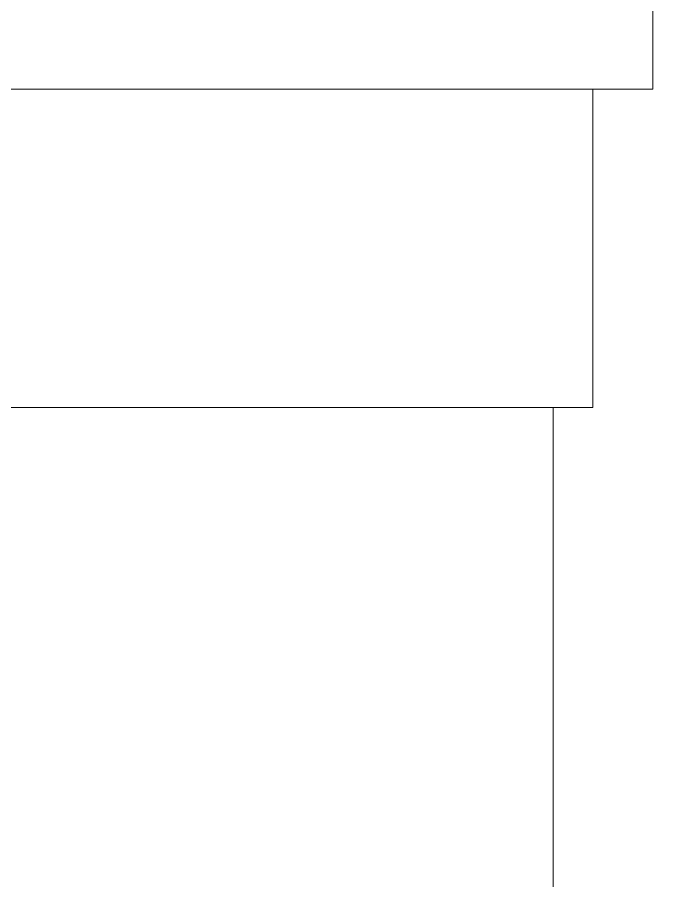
# Model space of a CAD drawing. Header units: millimetres. Extents: x 0 to 8410, y 0 to 5940.
# Drawn here: x 5000.82 to 5017.36, y 2255.7 to 2277.38 of the extents above; entities that cross this region are included whole.
import ezdxf

# ---------------------------------------------------------------- set-up
doc = ezdxf.new("R2010")
doc.units = ezdxf.units.MM
doc.header["$LTSCALE"] = 10
doc.layers.add('가시적인 것(ISO)', color=3, linetype='Continuous', lineweight=5, true_color=0x00ff00)
doc.layers.add('해치(ISO)', color=7, linetype='Continuous', lineweight=5)

msp = doc.modelspace()

# ---------------------------------------------------------------- hatches: boundary and pattern name
at = {"layer": '해치(ISO)'}
h = msp.add_hatch(dxfattribs=at)
h.set_pattern_fill('ANSI31', color=256, scale=254, angle=75.0002, style=0)
h.set_pattern_definition([(120.0002, (0, 0), (-27.49626, -15.87508), [])])
h.paths.add_polyline_path([(5017.781, 2919.329), (5021.533, 2925.829), (5017.781, 2932.329), (5010.275, 2932.329), (5006.522, 2925.829), (5010.275, 2919.329)])
edge = h.paths.add_edge_path(flags=0)
edge.add_ellipse((5014.028, 2925.829), major_axis=(0, -3.324), ratio=1, start_angle=0, end_angle=360)
h.paths.add_polyline_path([(5546.533, 2125.829), (5542.781, 2132.329), (5535.275, 2132.329), (5531.522, 2125.829), (5535.275, 2119.329), (5542.781, 2119.329)])
edge = h.paths.add_edge_path(flags=0)
edge.add_ellipse((5539.028, 2125.829), major_axis=(0, -3.324), ratio=1, start_angle=0, end_angle=360)
h.paths.add_polyline_path([(5017.781, 2119.329), (5021.533, 2125.829), (5017.781, 2132.329), (5010.275, 2132.329), (5006.522, 2125.829), (5010.275, 2119.329)])
edge = h.paths.add_edge_path(flags=0)
edge.add_ellipse((5014.028, 2125.829), major_axis=(0, -3.324), ratio=1, start_angle=0, end_angle=360)
h.paths.add_polyline_path([(5546.533, 2925.829), (5542.781, 2932.329), (5535.275, 2932.329), (5531.522, 2925.829), (5535.275, 2919.329), (5542.781, 2919.329)])
edge = h.paths.add_edge_path(flags=0)
edge.add_ellipse((5539.028, 2925.829), major_axis=(0, -3.324), ratio=1, start_angle=0, end_angle=360)

# ---------------------------------------------------------------- linework, layer by layer
at = {"layer": '가시적인 것(ISO)'}
for p, q in [((5016.778, 2280.079), (5016.778, 2275.579)), ((4984.278, 2275.579), (5006.43, 2275.579)), ((5016.778, 2275.579), (5006.43, 2275.579)), ((5015.278, 2275.579), (5015.278, 2267.579)), ((5015.278, 2267.579), (4984.278, 2267.579)), ((5014.278, 2267.579), (5014.278, 2238.579))]:
    msp.add_line(p, q, dxfattribs=at)

doc.saveas('drawing.dxf')
